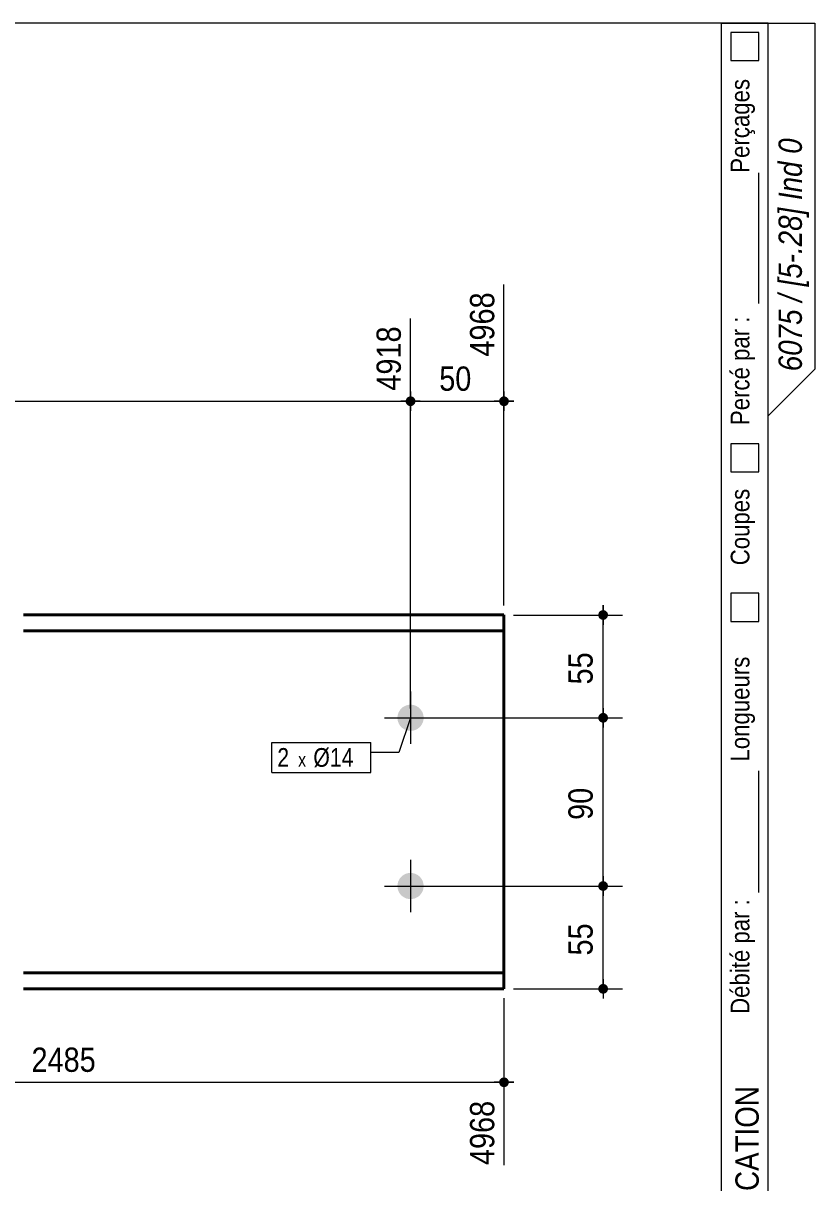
# Model space of a CAD drawing. Header units: millimetres. Extents: x 2 to 287, y 5 to 195.
# Drawn here: x 202.3 to 287, y 70.9 to 195 of the extents above; entities that cross this region are included whole.
import ezdxf

# ---------------------------------------------------------------- set-up
doc = ezdxf.new("R2010")
doc.units = ezdxf.units.MM
for name, color, linetype, lineweight in [('Autre type objet', 1, 'Continuous', 0), ('Boulon', 7, 'Continuous', 0), ('Cotation', 7, 'Continuous', 0), ('Désignation boulon', 3, 'Continuous', 0), ('Feuille dessin', 5, 'Continuous', 0), ('Piece', 2, 'Continuous', 0)]:
    doc.layers.add(name, color=color, linetype=linetype, lineweight=lineweight)
doc.styles.add('ARIAL', font='ARIAL.TTF')
doc.styles.add('ARIAL_ITALIC', font='ARIALI.TTF')
doc.styles.add('COMIC_SANS_MS', font='COMIC.TTF')

# ---------------------------------------------------------------- blocks, each defined once
blk = doc.blocks.new('*A2')
at = {"layer": 'Boulon'}
for points in [[(242.34, 120.72), (242.34, 120.75), (242.34, 120.79), (242.35, 120.82), (242.35, 120.86), (242.35, 120.89), (242.36, 120.92), (242.37, 120.96), (242.37, 120.99), (242.38, 121.02), (242.39, 121.06), (242.4, 121.09), (242.41, 121.12), (242.42, 121.16), (242.43, 121.19), (242.45, 121.22), (242.46, 121.25), (242.47, 121.28), (242.49, 121.31), (242.5, 121.34), (242.52, 121.37), (242.54, 121.4), (242.56, 121.43), (242.57, 121.46), (242.59, 121.49), (242.61, 121.52), (242.63, 121.55), (242.66, 121.57), (242.68, 121.6), (242.7, 121.62), (242.72, 121.65), (242.75, 121.67), (242.77, 121.7), (242.8, 121.72), (242.82, 121.74), (242.85, 121.77), (242.88, 121.79), (242.9, 121.81), (242.93, 121.83), (242.96, 121.85), (242.99, 121.87), (243.02, 121.88), (243.05, 121.9), (243.08, 121.92), (243.11, 121.93), (243.14, 121.95), (243.17, 121.96), (243.2, 121.98), (243.23, 121.99), (243.27, 122), (243.3, 122.01), (243.33, 122.02), (243.37, 122.03), (243.4, 122.04), (243.43, 122.05), (243.47, 122.06), (243.5, 122.06), (243.53, 122.07), (243.57, 122.07), (243.6, 122.08), (243.64, 122.08), (243.67, 122.08), (243.7, 122.08), (243.74, 122.08), (243.77, 122.08), (243.81, 122.08), (243.84, 122.08), (243.88, 122.08), (243.91, 122.07), (243.94, 122.07), (243.98, 122.06), (244.01, 122.06), (244.05, 122.05), (244.08, 122.04), (244.11, 122.03), (244.14, 122.02), (244.18, 122.01), (244.21, 122), (244.24, 121.99), (244.27, 121.98), (244.31, 121.96), (244.34, 121.95), (244.37, 121.93), (244.4, 121.92), (244.43, 121.9), (244.46, 121.88), (244.49, 121.87), (244.52, 121.85), (244.54, 121.83), (244.57, 121.81), (244.6, 121.79), (244.63, 121.77), (244.65, 121.74), (244.68, 121.72), (244.7, 121.7), (244.73, 121.67), (244.75, 121.65), (244.78, 121.62), (244.8, 121.6), (244.82, 121.57), (244.84, 121.55), (244.86, 121.52), (244.88, 121.49), (244.9, 121.46), (244.92, 121.43), (244.94, 121.4), (244.96, 121.37), (244.97, 121.34), (244.99, 121.31), (245, 121.28), (245.02, 121.25), (245.03, 121.22), (245.04, 121.19), (245.06, 121.16), (245.07, 121.12), (245.08, 121.09), (245.09, 121.06), (245.1, 121.02), (245.1, 120.99), (245.11, 120.96), (245.12, 120.92), (245.12, 120.89), (245.13, 120.86), (245.13, 120.82), (245.13, 120.79), (245.14, 120.75), (245.14, 120.72), (245.14, 120.68), (245.14, 120.65), (245.14, 120.62), (245.13, 120.58), (245.13, 120.55), (245.13, 120.51), (245.12, 120.48), (245.12, 120.44), (245.11, 120.41), (245.1, 120.38), (245.1, 120.34), (245.09, 120.31), (245.08, 120.28), (245.07, 120.24), (245.06, 120.21), (245.04, 120.18), (245.03, 120.15), (245.02, 120.12), (245, 120.09), (244.99, 120.05), (244.97, 120.02), (244.96, 119.99), (244.94, 119.96), (244.92, 119.93), (244.9, 119.91), (244.88, 119.88), (244.86, 119.85), (244.84, 119.82), (244.82, 119.8), (244.8, 119.77), (244.78, 119.74), (244.75, 119.72), (244.73, 119.69), (244.7, 119.67), (244.68, 119.65), (244.65, 119.62), (244.63, 119.6), (244.6, 119.58), (244.57, 119.56), (244.54, 119.54), (244.52, 119.52), (244.49, 119.5), (244.46, 119.48), (244.43, 119.47), (244.4, 119.45), (244.37, 119.43), (244.34, 119.42), (244.31, 119.4), (244.27, 119.39), (244.24, 119.38), (244.21, 119.37), (244.18, 119.35), (244.14, 119.34), (244.11, 119.33), (244.08, 119.33), (244.05, 119.32), (244.01, 119.31), (243.98, 119.3), (243.94, 119.3), (243.91, 119.29), (243.88, 119.29), (243.84, 119.29), (243.81, 119.29), (243.77, 119.28), (243.74, 119.28), (243.7, 119.28), (243.67, 119.29), (243.64, 119.29), (243.6, 119.29), (243.57, 119.29), (243.53, 119.3), (243.5, 119.3), (243.47, 119.31), (243.43, 119.32), (243.4, 119.33), (243.37, 119.33), (243.33, 119.34), (243.3, 119.35), (243.27, 119.37), (243.23, 119.38), (243.2, 119.39), (243.17, 119.4), (243.14, 119.42), (243.11, 119.43), (243.08, 119.45), (243.05, 119.47), (243.02, 119.48), (242.99, 119.5), (242.96, 119.52), (242.93, 119.54), (242.9, 119.56), (242.88, 119.58), (242.85, 119.6), (242.82, 119.62), (242.8, 119.65), (242.77, 119.67), (242.75, 119.69), (242.72, 119.72), (242.7, 119.74), (242.68, 119.77), (242.66, 119.8), (242.63, 119.82), (242.61, 119.85), (242.59, 119.88), (242.57, 119.91), (242.56, 119.93), (242.54, 119.96), (242.52, 119.99), (242.5, 120.02), (242.49, 120.05), (242.47, 120.09), (242.46, 120.12), (242.45, 120.15), (242.43, 120.18), (242.42, 120.21), (242.41, 120.24), (242.4, 120.28), (242.39, 120.31), (242.38, 120.34), (242.37, 120.38), (242.37, 120.41), (242.36, 120.44), (242.35, 120.48), (242.35, 120.51), (242.35, 120.55), (242.34, 120.58), (242.34, 120.62), (242.34, 120.65), (242.34, 120.68)], [(242.34, 102.72), (242.34, 102.75), (242.34, 102.79), (242.35, 102.82), (242.35, 102.86), (242.35, 102.89), (242.36, 102.92), (242.37, 102.96), (242.37, 102.99), (242.38, 103.02), (242.39, 103.06), (242.4, 103.09), (242.41, 103.12), (242.42, 103.16), (242.43, 103.19), (242.45, 103.22), (242.46, 103.25), (242.47, 103.28), (242.49, 103.31), (242.5, 103.34), (242.52, 103.37), (242.54, 103.4), (242.56, 103.43), (242.57, 103.46), (242.59, 103.49), (242.61, 103.52), (242.63, 103.55), (242.66, 103.57), (242.68, 103.6), (242.7, 103.62), (242.72, 103.65), (242.75, 103.67), (242.77, 103.7), (242.8, 103.72), (242.82, 103.74), (242.85, 103.77), (242.88, 103.79), (242.9, 103.81), (242.93, 103.83), (242.96, 103.85), (242.99, 103.87), (243.02, 103.88), (243.05, 103.9), (243.08, 103.92), (243.11, 103.93), (243.14, 103.95), (243.17, 103.96), (243.2, 103.98), (243.23, 103.99), (243.27, 104), (243.3, 104.01), (243.33, 104.02), (243.37, 104.03), (243.4, 104.04), (243.43, 104.05), (243.47, 104.06), (243.5, 104.06), (243.53, 104.07), (243.57, 104.07), (243.6, 104.08), (243.64, 104.08), (243.67, 104.08), (243.7, 104.08), (243.74, 104.08), (243.77, 104.08), (243.81, 104.08), (243.84, 104.08), (243.88, 104.08), (243.91, 104.07), (243.94, 104.07), (243.98, 104.06), (244.01, 104.06), (244.05, 104.05), (244.08, 104.04), (244.11, 104.03), (244.14, 104.02), (244.18, 104.01), (244.21, 104), (244.24, 103.99), (244.27, 103.98), (244.31, 103.96), (244.34, 103.95), (244.37, 103.93), (244.4, 103.92), (244.43, 103.9), (244.46, 103.88), (244.49, 103.87), (244.52, 103.85), (244.54, 103.83), (244.57, 103.81), (244.6, 103.79), (244.63, 103.77), (244.65, 103.74), (244.68, 103.72), (244.7, 103.7), (244.73, 103.67), (244.75, 103.65), (244.78, 103.62), (244.8, 103.6), (244.82, 103.57), (244.84, 103.55), (244.86, 103.52), (244.88, 103.49), (244.9, 103.46), (244.92, 103.43), (244.94, 103.4), (244.96, 103.37), (244.97, 103.34), (244.99, 103.31), (245, 103.28), (245.02, 103.25), (245.03, 103.22), (245.04, 103.19), (245.06, 103.16), (245.07, 103.12), (245.08, 103.09), (245.09, 103.06), (245.1, 103.02), (245.1, 102.99), (245.11, 102.96), (245.12, 102.92), (245.12, 102.89), (245.13, 102.86), (245.13, 102.82), (245.13, 102.79), (245.14, 102.75), (245.14, 102.72), (245.14, 102.68), (245.14, 102.65), (245.14, 102.62), (245.13, 102.58), (245.13, 102.55), (245.13, 102.51), (245.12, 102.48), (245.12, 102.44), (245.11, 102.41), (245.1, 102.38), (245.1, 102.34), (245.09, 102.31), (245.08, 102.28), (245.07, 102.24), (245.06, 102.21), (245.04, 102.18), (245.03, 102.15), (245.02, 102.12), (245, 102.09), (244.99, 102.05), (244.97, 102.02), (244.96, 101.99), (244.94, 101.96), (244.92, 101.93), (244.9, 101.91), (244.88, 101.88), (244.86, 101.85), (244.84, 101.82), (244.82, 101.8), (244.8, 101.77), (244.78, 101.74), (244.75, 101.72), (244.73, 101.69), (244.7, 101.67), (244.68, 101.65), (244.65, 101.62), (244.63, 101.6), (244.6, 101.58), (244.57, 101.56), (244.54, 101.54), (244.52, 101.52), (244.49, 101.5), (244.46, 101.48), (244.43, 101.47), (244.4, 101.45), (244.37, 101.43), (244.34, 101.42), (244.31, 101.4), (244.27, 101.39), (244.24, 101.38), (244.21, 101.37), (244.18, 101.35), (244.14, 101.34), (244.11, 101.33), (244.08, 101.33), (244.05, 101.32), (244.01, 101.31), (243.98, 101.3), (243.94, 101.3), (243.91, 101.29), (243.88, 101.29), (243.84, 101.29), (243.81, 101.29), (243.77, 101.28), (243.74, 101.28), (243.7, 101.28), (243.67, 101.29), (243.64, 101.29), (243.6, 101.29), (243.57, 101.29), (243.53, 101.3), (243.5, 101.3), (243.47, 101.31), (243.43, 101.32), (243.4, 101.33), (243.37, 101.33), (243.33, 101.34), (243.3, 101.35), (243.27, 101.37), (243.23, 101.38), (243.2, 101.39), (243.17, 101.4), (243.14, 101.42), (243.11, 101.43), (243.08, 101.45), (243.05, 101.47), (243.02, 101.48), (242.99, 101.5), (242.96, 101.52), (242.93, 101.54), (242.9, 101.56), (242.88, 101.58), (242.85, 101.6), (242.82, 101.62), (242.8, 101.65), (242.77, 101.67), (242.75, 101.69), (242.72, 101.72), (242.7, 101.74), (242.68, 101.77), (242.66, 101.8), (242.63, 101.82), (242.61, 101.85), (242.59, 101.88), (242.57, 101.91), (242.56, 101.93), (242.54, 101.96), (242.52, 101.99), (242.5, 102.02), (242.49, 102.05), (242.47, 102.09), (242.46, 102.12), (242.45, 102.15), (242.43, 102.18), (242.42, 102.21), (242.41, 102.24), (242.4, 102.28), (242.39, 102.31), (242.38, 102.34), (242.37, 102.38), (242.37, 102.41), (242.36, 102.44), (242.35, 102.48), (242.35, 102.51), (242.35, 102.55), (242.34, 102.58), (242.34, 102.62), (242.34, 102.65), (242.34, 102.68)]]:
    blk.add_hatch(color=256, dxfattribs=at).paths.add_polyline_path(points, flags=17)
at = {"layer": 'Boulon', "linetype": 'Continuous', "lineweight": 0}
for p, q in [((243.74, 123.48), (243.74, 117.88)), ((240.94, 120.68), (246.54, 120.68)), ((243.74, 105.48), (243.74, 99.88)), ((240.94, 102.68), (246.54, 102.68))]:
    blk.add_line(p, q, dxfattribs=at)
blk = doc.blocks.new('*A4')
at = {"layer": 'Piece', "color": 2, "linetype": 'Continuous', "lineweight": 40}
for p, q in [((253.738261, 131.682681), (202.33851, 131.682681)), ((253.738261, 129.982681), (253.738261, 131.682681)), ((253.738261, 129.982681), (202.33851, 129.982681)), ((253.738261, 129.982681), (253.738261, 91.682681)), ((253.738261, 93.382681), (202.33851, 93.382681)), ((253.738261, 91.682681), (202.33851, 91.682681))]:
    blk.add_line(p, q, dxfattribs=at)
blk = doc.blocks.new('*A5')
at = {"layer": 'Feuille dessin', "linetype": 'Continuous', "lineweight": 0}
for p, q in [((282, 195), (5, 195)), ((282, 5), (282, 195))]:
    blk.add_line(p, q, dxfattribs=at)
blk = doc.blocks.new('*A6')
at = {"layer": 'Autre type objet', "linetype": 'Continuous', "lineweight": 0}
for p, q in [((277, 42), (277, 195)), ((277, 195), (287, 195)), ((282, 42), (282, 195)), ((287, 195), (287, 158)), ((278, 194), (278, 191)), ((281, 194), (278, 194)), ((281, 191), (281, 194)), ((278, 191), (281, 191)), ((281, 165), (281, 179)), ((287, 158), (282, 153)), ((278, 150), (278, 147)), ((281, 150), (278, 150)), ((281, 147), (281, 150)), ((278, 147), (281, 147)), ((278, 134), (278, 131)), ((281, 134), (278, 134)), ((281, 131), (281, 134)), ((278, 131), (281, 131)), ((281, 102), (281, 115))]:
    blk.add_line(p, q, dxfattribs=at)
at = {"layer": 'Autre type objet', "width": 0.85}
for s, height, style, p in [('Perçages', 2, 'ARIAL', (280, 179)), ('6075 / [5-.28] Ind 0', 2.5, 'ARIAL_ITALIC', (285.619109, 157.760245)), ('Percé par :', 2, 'ARIAL', (280, 152)), ('Coupes', 2, 'ARIAL', (280, 137)), ('Longueurs', 2, 'ARIAL', (280, 116)), ('Débité par :', 2, 'ARIAL', (280, 89)), ('CONTROLE FABRICATION', 2.5, 'ARIAL', (281, 44))]:
    blk.add_text(s, height=height, rotation=90, dxfattribs=dict(at, style=style)).set_placement(p)
blk = doc.blocks.new('*A11')
at = {"layer": 'Cotation'}
blk.add_hatch(color=256, dxfattribs=at).paths.add_polyline_path([(243.71, 154.03), (243.69, 154.03), (243.66, 154.04), (243.64, 154.04), (243.61, 154.05), (243.59, 154.05), (243.56, 154.06), (243.54, 154.07), (243.52, 154.08), (243.49, 154.09), (243.47, 154.11), (243.45, 154.12), (243.43, 154.13), (243.41, 154.15), (243.39, 154.17), (243.37, 154.18), (243.35, 154.2), (243.34, 154.22), (243.32, 154.24), (243.31, 154.26), (243.29, 154.28), (243.28, 154.31), (243.27, 154.33), (243.26, 154.35), (243.25, 154.38), (243.24, 154.4), (243.23, 154.42), (243.23, 154.45), (243.22, 154.47), (243.22, 154.5), (243.22, 154.53), (243.22, 154.55), (243.22, 154.58), (243.22, 154.6), (243.22, 154.63), (243.23, 154.65), (243.23, 154.68), (243.24, 154.7), (243.25, 154.73), (243.26, 154.75), (243.27, 154.77), (243.28, 154.8), (243.29, 154.82), (243.31, 154.84), (243.32, 154.86), (243.34, 154.88), (243.35, 154.9), (243.37, 154.92), (243.39, 154.94), (243.41, 154.95), (243.43, 154.97), (243.45, 154.98), (243.47, 155), (243.49, 155.01), (243.52, 155.02), (243.54, 155.03), (243.56, 155.04), (243.59, 155.05), (243.61, 155.06), (243.64, 155.06), (243.66, 155.07), (243.69, 155.07), (243.71, 155.07), (243.74, 155.07), (243.76, 155.07), (243.79, 155.07), (243.81, 155.07), (243.84, 155.06), (243.86, 155.06), (243.89, 155.05), (243.91, 155.04), (243.94, 155.03), (243.96, 155.02), (243.98, 155.01), (244.01, 155), (244.03, 154.98), (244.05, 154.97), (244.07, 154.95), (244.09, 154.94), (244.11, 154.92), (244.12, 154.9), (244.14, 154.88), (244.16, 154.86), (244.17, 154.84), (244.18, 154.82), (244.2, 154.8), (244.21, 154.77), (244.22, 154.75), (244.23, 154.73), (244.24, 154.7), (244.24, 154.68), (244.25, 154.65), (244.25, 154.63), (244.26, 154.6), (244.26, 154.58), (244.26, 154.55), (244.26, 154.53), (244.26, 154.5), (244.25, 154.47), (244.25, 154.45), (244.24, 154.42), (244.24, 154.4), (244.23, 154.38), (244.22, 154.35), (244.21, 154.33), (244.2, 154.31), (244.18, 154.28), (244.17, 154.26), (244.16, 154.24), (244.14, 154.22), (244.12, 154.2), (244.11, 154.18), (244.09, 154.17), (244.07, 154.15), (244.05, 154.13), (244.03, 154.12), (244.01, 154.11), (243.98, 154.09), (243.96, 154.08), (243.94, 154.07), (243.91, 154.06), (243.89, 154.05), (243.86, 154.05), (243.84, 154.04), (243.81, 154.04), (243.79, 154.03), (243.76, 154.03), (243.74, 154.03)], flags=17)
at = {"layer": 'Cotation', "linetype": 'Continuous', "lineweight": 0}
for p, q in [((243.74, 121.68), (243.74, 163.4)), ((243.74, 155.59), (243.74, 153.51)), ((38.35, 154.55), (243.74, 154.55)), ((244.78, 154.55), (242.7, 154.55)), ((243.74, 154.55), (244.78, 154.55))]:
    blk.add_line(p, q, dxfattribs=at)
at = {"layer": 'Cotation'}
blk.add_point((243.74, 154.55), dxfattribs=at)
at = {"layer": 'Cotation', "style": 'ARIAL', "width": 0.85}
blk.add_text('4918', height=2.6, rotation=90.0002, dxfattribs=at).set_placement((242.7, 155.69))
blk = doc.blocks.new('*A12')
at = {"layer": 'Cotation'}
for points in [[(243.71, 154.03), (243.69, 154.03), (243.66, 154.04), (243.64, 154.04), (243.61, 154.05), (243.59, 154.05), (243.56, 154.06), (243.54, 154.07), (243.52, 154.08), (243.49, 154.09), (243.47, 154.11), (243.45, 154.12), (243.43, 154.13), (243.41, 154.15), (243.39, 154.17), (243.37, 154.18), (243.35, 154.2), (243.34, 154.22), (243.32, 154.24), (243.31, 154.26), (243.29, 154.28), (243.28, 154.31), (243.27, 154.33), (243.26, 154.35), (243.25, 154.38), (243.24, 154.4), (243.23, 154.42), (243.23, 154.45), (243.22, 154.47), (243.22, 154.5), (243.22, 154.53), (243.22, 154.55), (243.22, 154.58), (243.22, 154.6), (243.22, 154.63), (243.23, 154.65), (243.23, 154.68), (243.24, 154.7), (243.25, 154.73), (243.26, 154.75), (243.27, 154.77), (243.28, 154.8), (243.29, 154.82), (243.31, 154.84), (243.32, 154.86), (243.34, 154.88), (243.35, 154.9), (243.37, 154.92), (243.39, 154.94), (243.41, 154.95), (243.43, 154.97), (243.45, 154.98), (243.47, 155), (243.49, 155.01), (243.52, 155.02), (243.54, 155.03), (243.56, 155.04), (243.59, 155.05), (243.61, 155.06), (243.64, 155.06), (243.66, 155.07), (243.69, 155.07), (243.71, 155.07), (243.74, 155.07), (243.76, 155.07), (243.79, 155.07), (243.81, 155.07), (243.84, 155.06), (243.86, 155.06), (243.89, 155.05), (243.91, 155.04), (243.94, 155.03), (243.96, 155.02), (243.98, 155.01), (244.01, 155), (244.03, 154.98), (244.05, 154.97), (244.07, 154.95), (244.09, 154.94), (244.11, 154.92), (244.12, 154.9), (244.14, 154.88), (244.16, 154.86), (244.17, 154.84), (244.18, 154.82), (244.2, 154.8), (244.21, 154.77), (244.22, 154.75), (244.23, 154.73), (244.24, 154.7), (244.24, 154.68), (244.25, 154.65), (244.25, 154.63), (244.26, 154.6), (244.26, 154.58), (244.26, 154.55), (244.26, 154.53), (244.26, 154.5), (244.25, 154.47), (244.25, 154.45), (244.24, 154.42), (244.24, 154.4), (244.23, 154.38), (244.22, 154.35), (244.21, 154.33), (244.2, 154.31), (244.18, 154.28), (244.17, 154.26), (244.16, 154.24), (244.14, 154.22), (244.12, 154.2), (244.11, 154.18), (244.09, 154.17), (244.07, 154.15), (244.05, 154.13), (244.03, 154.12), (244.01, 154.11), (243.98, 154.09), (243.96, 154.08), (243.94, 154.07), (243.91, 154.06), (243.89, 154.05), (243.86, 154.05), (243.84, 154.04), (243.81, 154.04), (243.79, 154.03), (243.76, 154.03), (243.74, 154.03)], [(253.71, 154.03), (253.69, 154.03), (253.66, 154.04), (253.64, 154.04), (253.61, 154.05), (253.59, 154.05), (253.56, 154.06), (253.54, 154.07), (253.52, 154.08), (253.49, 154.09), (253.47, 154.11), (253.45, 154.12), (253.43, 154.13), (253.41, 154.15), (253.39, 154.17), (253.37, 154.18), (253.35, 154.2), (253.34, 154.22), (253.32, 154.24), (253.31, 154.26), (253.29, 154.28), (253.28, 154.31), (253.27, 154.33), (253.26, 154.35), (253.25, 154.38), (253.24, 154.4), (253.23, 154.42), (253.23, 154.45), (253.22, 154.47), (253.22, 154.5), (253.22, 154.53), (253.22, 154.55), (253.22, 154.58), (253.22, 154.6), (253.22, 154.63), (253.23, 154.65), (253.23, 154.68), (253.24, 154.7), (253.25, 154.73), (253.26, 154.75), (253.27, 154.77), (253.28, 154.8), (253.29, 154.82), (253.31, 154.84), (253.32, 154.86), (253.34, 154.88), (253.35, 154.9), (253.37, 154.92), (253.39, 154.94), (253.41, 154.95), (253.43, 154.97), (253.45, 154.98), (253.47, 155), (253.49, 155.01), (253.52, 155.02), (253.54, 155.03), (253.56, 155.04), (253.59, 155.05), (253.61, 155.06), (253.64, 155.06), (253.66, 155.07), (253.69, 155.07), (253.71, 155.07), (253.74, 155.07), (253.76, 155.07), (253.79, 155.07), (253.81, 155.07), (253.84, 155.06), (253.86, 155.06), (253.89, 155.05), (253.91, 155.04), (253.94, 155.03), (253.96, 155.02), (253.98, 155.01), (254.01, 155), (254.03, 154.98), (254.05, 154.97), (254.07, 154.95), (254.09, 154.94), (254.11, 154.92), (254.12, 154.9), (254.14, 154.88), (254.16, 154.86), (254.17, 154.84), (254.18, 154.82), (254.2, 154.8), (254.21, 154.77), (254.22, 154.75), (254.23, 154.73), (254.24, 154.7), (254.24, 154.68), (254.25, 154.65), (254.25, 154.63), (254.26, 154.6), (254.26, 154.58), (254.26, 154.55), (254.26, 154.53), (254.26, 154.5), (254.25, 154.47), (254.25, 154.45), (254.24, 154.42), (254.24, 154.4), (254.23, 154.38), (254.22, 154.35), (254.21, 154.33), (254.2, 154.31), (254.18, 154.28), (254.17, 154.26), (254.16, 154.24), (254.14, 154.22), (254.12, 154.2), (254.11, 154.18), (254.09, 154.17), (254.07, 154.15), (254.05, 154.13), (254.03, 154.12), (254.01, 154.11), (253.98, 154.09), (253.96, 154.08), (253.94, 154.07), (253.91, 154.06), (253.89, 154.05), (253.86, 154.05), (253.84, 154.04), (253.81, 154.04), (253.79, 154.03), (253.76, 154.03), (253.74, 154.03)]]:
    blk.add_hatch(color=256, dxfattribs=at).paths.add_polyline_path(points, flags=17)
at = {"layer": 'Cotation', "linetype": 'Continuous', "lineweight": 0}
for p, q in [((253.74, 132.68), (253.74, 167.04)), ((243.74, 121.68), (243.74, 163.4)), ((243.74, 155.59), (243.74, 153.51)), ((253.74, 155.59), (253.74, 153.51)), ((244.78, 154.55), (242.7, 154.55)), ((243.74, 154.55), (242.7, 154.55)), ((243.74, 154.55), (253.74, 154.55)), ((254.78, 154.55), (252.7, 154.55)), ((253.74, 154.55), (254.78, 154.55))]:
    blk.add_line(p, q, dxfattribs=at)
at = {"layer": 'Cotation'}
for p in [(243.74, 154.55), (253.74, 154.55)]:
    blk.add_point(p, dxfattribs=at)
at = {"layer": 'Cotation', "style": 'ARIAL', "width": 0.85}
blk.add_text('4968', height=2.6, rotation=90.0002, dxfattribs=at).set_placement((252.7, 159.33))
blk.add_text('50', height=2.6, dxfattribs=at).set_placement((246.81, 155.67))
blk = doc.blocks.new('*A16')
at = {"layer": 'Cotation'}
for points in [[(160.31, 81.16), (160.29, 81.17), (160.26, 81.17), (160.24, 81.17), (160.21, 81.18), (160.19, 81.19), (160.16, 81.19), (160.14, 81.2), (160.12, 81.21), (160.09, 81.22), (160.07, 81.24), (160.05, 81.25), (160.03, 81.27), (160.01, 81.28), (159.99, 81.3), (159.97, 81.31), (159.95, 81.33), (159.94, 81.35), (159.92, 81.37), (159.91, 81.39), (159.89, 81.42), (159.88, 81.44), (159.87, 81.46), (159.86, 81.48), (159.85, 81.51), (159.84, 81.53), (159.83, 81.56), (159.83, 81.58), (159.82, 81.61), (159.82, 81.63), (159.82, 81.66), (159.82, 81.68), (159.82, 81.71), (159.82, 81.73), (159.82, 81.76), (159.83, 81.78), (159.83, 81.81), (159.84, 81.83), (159.85, 81.86), (159.86, 81.88), (159.87, 81.91), (159.88, 81.93), (159.89, 81.95), (159.91, 81.97), (159.92, 81.99), (159.94, 82.01), (159.95, 82.03), (159.97, 82.05), (159.99, 82.07), (160.01, 82.08), (160.03, 82.1), (160.05, 82.12), (160.07, 82.13), (160.09, 82.14), (160.12, 82.15), (160.14, 82.16), (160.16, 82.17), (160.19, 82.18), (160.21, 82.19), (160.24, 82.19), (160.26, 82.2), (160.29, 82.2), (160.31, 82.2), (160.34, 82.2), (160.36, 82.2), (160.39, 82.2), (160.41, 82.2), (160.44, 82.19), (160.46, 82.19), (160.49, 82.18), (160.51, 82.17), (160.54, 82.16), (160.56, 82.15), (160.58, 82.14), (160.61, 82.13), (160.63, 82.12), (160.65, 82.1), (160.67, 82.08), (160.69, 82.07), (160.71, 82.05), (160.72, 82.03), (160.74, 82.01), (160.76, 81.99), (160.77, 81.97), (160.78, 81.95), (160.8, 81.93), (160.81, 81.91), (160.82, 81.88), (160.83, 81.86), (160.84, 81.83), (160.84, 81.81), (160.85, 81.78), (160.85, 81.76), (160.86, 81.73), (160.86, 81.71), (160.86, 81.68), (160.86, 81.66), (160.86, 81.63), (160.85, 81.61), (160.85, 81.58), (160.84, 81.56), (160.84, 81.53), (160.83, 81.51), (160.82, 81.48), (160.81, 81.46), (160.8, 81.44), (160.78, 81.42), (160.77, 81.39), (160.76, 81.37), (160.74, 81.35), (160.72, 81.33), (160.71, 81.31), (160.69, 81.3), (160.67, 81.28), (160.65, 81.27), (160.63, 81.25), (160.61, 81.24), (160.58, 81.22), (160.56, 81.21), (160.54, 81.2), (160.51, 81.19), (160.49, 81.19), (160.46, 81.18), (160.44, 81.17), (160.41, 81.17), (160.39, 81.17), (160.36, 81.16), (160.34, 81.16)], [(253.71, 81.16), (253.69, 81.17), (253.66, 81.17), (253.64, 81.17), (253.61, 81.18), (253.59, 81.19), (253.56, 81.19), (253.54, 81.2), (253.52, 81.21), (253.49, 81.22), (253.47, 81.24), (253.45, 81.25), (253.43, 81.27), (253.41, 81.28), (253.39, 81.3), (253.37, 81.31), (253.35, 81.33), (253.34, 81.35), (253.32, 81.37), (253.31, 81.39), (253.29, 81.42), (253.28, 81.44), (253.27, 81.46), (253.26, 81.48), (253.25, 81.51), (253.24, 81.53), (253.23, 81.56), (253.23, 81.58), (253.22, 81.61), (253.22, 81.63), (253.22, 81.66), (253.22, 81.68), (253.22, 81.71), (253.22, 81.73), (253.22, 81.76), (253.23, 81.78), (253.23, 81.81), (253.24, 81.83), (253.25, 81.86), (253.26, 81.88), (253.27, 81.91), (253.28, 81.93), (253.29, 81.95), (253.31, 81.97), (253.32, 81.99), (253.34, 82.01), (253.35, 82.03), (253.37, 82.05), (253.39, 82.07), (253.41, 82.08), (253.43, 82.1), (253.45, 82.12), (253.47, 82.13), (253.49, 82.14), (253.52, 82.15), (253.54, 82.16), (253.56, 82.17), (253.59, 82.18), (253.61, 82.19), (253.64, 82.19), (253.66, 82.2), (253.69, 82.2), (253.71, 82.2), (253.74, 82.2), (253.76, 82.2), (253.79, 82.2), (253.81, 82.2), (253.84, 82.19), (253.86, 82.19), (253.89, 82.18), (253.91, 82.17), (253.94, 82.16), (253.96, 82.15), (253.98, 82.14), (254.01, 82.13), (254.03, 82.12), (254.05, 82.1), (254.07, 82.08), (254.09, 82.07), (254.11, 82.05), (254.12, 82.03), (254.14, 82.01), (254.16, 81.99), (254.17, 81.97), (254.18, 81.95), (254.2, 81.93), (254.21, 81.91), (254.22, 81.88), (254.23, 81.86), (254.24, 81.83), (254.24, 81.81), (254.25, 81.78), (254.25, 81.76), (254.26, 81.73), (254.26, 81.71), (254.26, 81.68), (254.26, 81.66), (254.26, 81.63), (254.25, 81.61), (254.25, 81.58), (254.24, 81.56), (254.24, 81.53), (254.23, 81.51), (254.22, 81.48), (254.21, 81.46), (254.2, 81.44), (254.18, 81.42), (254.17, 81.39), (254.16, 81.37), (254.14, 81.35), (254.12, 81.33), (254.11, 81.31), (254.09, 81.3), (254.07, 81.28), (254.05, 81.27), (254.03, 81.25), (254.01, 81.24), (253.98, 81.22), (253.96, 81.21), (253.94, 81.2), (253.91, 81.19), (253.89, 81.19), (253.86, 81.18), (253.84, 81.17), (253.81, 81.17), (253.79, 81.17), (253.76, 81.16), (253.74, 81.16)]]:
    blk.add_hatch(color=256, dxfattribs=at).paths.add_polyline_path(points, flags=17)
at = {"layer": 'Cotation', "linetype": 'Continuous', "lineweight": 0}
for p, q in [((160.34, 110.68), (160.34, 72.83)), ((253.74, 90.68), (253.74, 72.83)), ((160.34, 82.72), (160.34, 80.64)), ((253.74, 82.72), (253.74, 80.64)), ((161.38, 81.68), (159.3, 81.68)), ((160.34, 81.68), (159.3, 81.68)), ((160.34, 81.68), (253.74, 81.68)), ((254.78, 81.68), (252.7, 81.68)), ((253.74, 81.68), (254.78, 81.68))]:
    blk.add_line(p, q, dxfattribs=at)
at = {"layer": 'Cotation'}
for p in [(160.34, 81.68), (253.74, 81.68)]:
    blk.add_point(p, dxfattribs=at)
at = {"layer": 'Cotation', "style": 'ARIAL', "width": 0.85}
blk.add_text('2485', height=2.6, dxfattribs=at).set_placement((203.18, 82.8))
blk.add_text('4968', height=2.6, rotation=90.0002, dxfattribs=at).set_placement((252.7, 72.83))
blk = doc.blocks.new('*A23')
at = {"layer": 'Cotation'}
for points in [[(264.32, 102.16), (264.3, 102.17), (264.27, 102.17), (264.25, 102.17), (264.22, 102.18), (264.2, 102.19), (264.17, 102.19), (264.15, 102.2), (264.12, 102.21), (264.1, 102.23), (264.08, 102.24), (264.06, 102.25), (264.04, 102.27), (264.02, 102.28), (264, 102.3), (263.98, 102.32), (263.96, 102.33), (263.95, 102.35), (263.93, 102.37), (263.91, 102.4), (263.9, 102.42), (263.89, 102.44), (263.88, 102.46), (263.87, 102.48), (263.86, 102.51), (263.85, 102.53), (263.84, 102.56), (263.84, 102.58), (263.83, 102.61), (263.83, 102.63), (263.83, 102.66), (263.83, 102.68), (263.83, 102.71), (263.83, 102.73), (263.83, 102.76), (263.84, 102.79), (263.84, 102.81), (263.85, 102.83), (263.86, 102.86), (263.87, 102.88), (263.88, 102.91), (263.89, 102.93), (263.9, 102.95), (263.91, 102.97), (263.93, 102.99), (263.95, 103.01), (263.96, 103.03), (263.98, 103.05), (264, 103.07), (264.02, 103.09), (264.04, 103.1), (264.06, 103.12), (264.08, 103.13), (264.1, 103.14), (264.12, 103.15), (264.15, 103.16), (264.17, 103.17), (264.2, 103.18), (264.22, 103.19), (264.25, 103.19), (264.27, 103.2), (264.3, 103.2), (264.32, 103.2), (264.35, 103.2), (264.37, 103.2), (264.4, 103.2), (264.42, 103.2), (264.45, 103.19), (264.47, 103.19), (264.5, 103.18), (264.52, 103.17), (264.55, 103.16), (264.57, 103.15), (264.59, 103.14), (264.61, 103.13), (264.64, 103.12), (264.66, 103.1), (264.68, 103.09), (264.7, 103.07), (264.71, 103.05), (264.73, 103.03), (264.75, 103.01), (264.76, 102.99), (264.78, 102.97), (264.79, 102.95), (264.81, 102.93), (264.82, 102.91), (264.83, 102.88), (264.84, 102.86), (264.84, 102.83), (264.85, 102.81), (264.86, 102.79), (264.86, 102.76), (264.86, 102.73), (264.87, 102.71), (264.87, 102.68), (264.87, 102.66), (264.86, 102.63), (264.86, 102.61), (264.86, 102.58), (264.85, 102.56), (264.84, 102.53), (264.84, 102.51), (264.83, 102.48), (264.82, 102.46), (264.81, 102.44), (264.79, 102.42), (264.78, 102.4), (264.76, 102.37), (264.75, 102.35), (264.73, 102.33), (264.71, 102.32), (264.7, 102.3), (264.68, 102.28), (264.66, 102.27), (264.64, 102.25), (264.61, 102.24), (264.59, 102.23), (264.57, 102.21), (264.55, 102.2), (264.52, 102.19), (264.5, 102.19), (264.47, 102.18), (264.45, 102.17), (264.42, 102.17), (264.4, 102.17), (264.37, 102.16), (264.35, 102.16)], [(264.32, 91.16), (264.3, 91.17), (264.27, 91.17), (264.25, 91.17), (264.22, 91.18), (264.2, 91.19), (264.17, 91.19), (264.15, 91.2), (264.12, 91.21), (264.1, 91.22), (264.08, 91.24), (264.06, 91.25), (264.04, 91.27), (264.02, 91.28), (264, 91.3), (263.98, 91.31), (263.96, 91.33), (263.95, 91.35), (263.93, 91.37), (263.91, 91.39), (263.9, 91.42), (263.89, 91.44), (263.88, 91.46), (263.87, 91.48), (263.86, 91.51), (263.85, 91.53), (263.84, 91.56), (263.84, 91.58), (263.83, 91.61), (263.83, 91.63), (263.83, 91.66), (263.83, 91.68), (263.83, 91.71), (263.83, 91.73), (263.83, 91.76), (263.84, 91.78), (263.84, 91.81), (263.85, 91.83), (263.86, 91.86), (263.87, 91.88), (263.88, 91.91), (263.89, 91.93), (263.9, 91.95), (263.91, 91.97), (263.93, 91.99), (263.95, 92.01), (263.96, 92.03), (263.98, 92.05), (264, 92.07), (264.02, 92.08), (264.04, 92.1), (264.06, 92.12), (264.08, 92.13), (264.1, 92.14), (264.12, 92.15), (264.15, 92.16), (264.17, 92.17), (264.2, 92.18), (264.22, 92.19), (264.25, 92.19), (264.27, 92.2), (264.3, 92.2), (264.32, 92.2), (264.35, 92.2), (264.37, 92.2), (264.4, 92.2), (264.42, 92.2), (264.45, 92.19), (264.47, 92.19), (264.5, 92.18), (264.52, 92.17), (264.55, 92.16), (264.57, 92.15), (264.59, 92.14), (264.61, 92.13), (264.64, 92.12), (264.66, 92.1), (264.68, 92.08), (264.7, 92.07), (264.71, 92.05), (264.73, 92.03), (264.75, 92.01), (264.76, 91.99), (264.78, 91.97), (264.79, 91.95), (264.81, 91.93), (264.82, 91.91), (264.83, 91.88), (264.84, 91.86), (264.84, 91.83), (264.85, 91.81), (264.86, 91.78), (264.86, 91.76), (264.86, 91.73), (264.87, 91.71), (264.87, 91.68), (264.87, 91.66), (264.86, 91.63), (264.86, 91.61), (264.86, 91.58), (264.85, 91.56), (264.84, 91.53), (264.84, 91.51), (264.83, 91.48), (264.82, 91.46), (264.81, 91.44), (264.79, 91.42), (264.78, 91.39), (264.76, 91.37), (264.75, 91.35), (264.73, 91.33), (264.71, 91.31), (264.7, 91.3), (264.68, 91.28), (264.66, 91.27), (264.64, 91.25), (264.61, 91.24), (264.59, 91.22), (264.57, 91.21), (264.55, 91.2), (264.52, 91.19), (264.5, 91.19), (264.47, 91.18), (264.45, 91.17), (264.42, 91.17), (264.4, 91.17), (264.37, 91.16), (264.35, 91.16)]]:
    blk.add_hatch(color=256, dxfattribs=at).paths.add_polyline_path(points, flags=17)
at = {"layer": 'Cotation', "linetype": 'Continuous', "lineweight": 0}
for p, q in [((264.35, 103.72), (264.35, 101.64)), ((264.35, 102.68), (264.35, 103.72)), ((244.74, 102.68), (266.43, 102.68)), ((263.31, 102.68), (265.39, 102.68)), ((264.35, 91.68), (264.35, 102.68)), ((264.35, 92.72), (264.35, 90.64)), ((254.74, 91.68), (266.43, 91.68)), ((263.31, 91.68), (265.39, 91.68)), ((264.35, 91.68), (264.35, 90.64))]:
    blk.add_line(p, q, dxfattribs=at)
at = {"layer": 'Cotation'}
for p in [(264.35, 102.68), (264.35, 91.68)]:
    blk.add_point(p, dxfattribs=at)
at = {"layer": 'Cotation', "style": 'ARIAL', "width": 0.85}
blk.add_text('55', height=2.6, rotation=90.0002, dxfattribs=at).set_placement((263.23, 95.25))
blk = doc.blocks.new('*A24')
at = {"layer": 'Cotation'}
for points in [[(264.32, 120.16), (264.3, 120.17), (264.27, 120.17), (264.25, 120.17), (264.22, 120.18), (264.2, 120.19), (264.17, 120.19), (264.15, 120.2), (264.12, 120.21), (264.1, 120.23), (264.08, 120.24), (264.06, 120.25), (264.04, 120.27), (264.02, 120.28), (264, 120.3), (263.98, 120.32), (263.96, 120.33), (263.95, 120.35), (263.93, 120.37), (263.91, 120.4), (263.9, 120.42), (263.89, 120.44), (263.88, 120.46), (263.87, 120.48), (263.86, 120.51), (263.85, 120.53), (263.84, 120.56), (263.84, 120.58), (263.83, 120.61), (263.83, 120.63), (263.83, 120.66), (263.83, 120.68), (263.83, 120.71), (263.83, 120.73), (263.83, 120.76), (263.84, 120.79), (263.84, 120.81), (263.85, 120.83), (263.86, 120.86), (263.87, 120.88), (263.88, 120.91), (263.89, 120.93), (263.9, 120.95), (263.91, 120.97), (263.93, 120.99), (263.95, 121.01), (263.96, 121.03), (263.98, 121.05), (264, 121.07), (264.02, 121.09), (264.04, 121.1), (264.06, 121.12), (264.08, 121.13), (264.1, 121.14), (264.12, 121.15), (264.15, 121.16), (264.17, 121.17), (264.2, 121.18), (264.22, 121.19), (264.25, 121.19), (264.27, 121.2), (264.3, 121.2), (264.32, 121.2), (264.35, 121.2), (264.37, 121.2), (264.4, 121.2), (264.42, 121.2), (264.45, 121.19), (264.47, 121.19), (264.5, 121.18), (264.52, 121.17), (264.55, 121.16), (264.57, 121.15), (264.59, 121.14), (264.61, 121.13), (264.64, 121.12), (264.66, 121.1), (264.68, 121.09), (264.7, 121.07), (264.71, 121.05), (264.73, 121.03), (264.75, 121.01), (264.76, 120.99), (264.78, 120.97), (264.79, 120.95), (264.81, 120.93), (264.82, 120.91), (264.83, 120.88), (264.84, 120.86), (264.84, 120.83), (264.85, 120.81), (264.86, 120.79), (264.86, 120.76), (264.86, 120.73), (264.87, 120.71), (264.87, 120.68), (264.87, 120.66), (264.86, 120.63), (264.86, 120.61), (264.86, 120.58), (264.85, 120.56), (264.84, 120.53), (264.84, 120.51), (264.83, 120.48), (264.82, 120.46), (264.81, 120.44), (264.79, 120.42), (264.78, 120.4), (264.76, 120.37), (264.75, 120.35), (264.73, 120.33), (264.71, 120.32), (264.7, 120.3), (264.68, 120.28), (264.66, 120.27), (264.64, 120.25), (264.61, 120.24), (264.59, 120.23), (264.57, 120.21), (264.55, 120.2), (264.52, 120.19), (264.5, 120.19), (264.47, 120.18), (264.45, 120.17), (264.42, 120.17), (264.4, 120.17), (264.37, 120.16), (264.35, 120.16)], [(264.32, 102.16), (264.3, 102.17), (264.27, 102.17), (264.25, 102.17), (264.22, 102.18), (264.2, 102.19), (264.17, 102.19), (264.15, 102.2), (264.12, 102.21), (264.1, 102.23), (264.08, 102.24), (264.06, 102.25), (264.04, 102.27), (264.02, 102.28), (264, 102.3), (263.98, 102.32), (263.96, 102.33), (263.95, 102.35), (263.93, 102.37), (263.91, 102.4), (263.9, 102.42), (263.89, 102.44), (263.88, 102.46), (263.87, 102.48), (263.86, 102.51), (263.85, 102.53), (263.84, 102.56), (263.84, 102.58), (263.83, 102.61), (263.83, 102.63), (263.83, 102.66), (263.83, 102.68), (263.83, 102.71), (263.83, 102.73), (263.83, 102.76), (263.84, 102.79), (263.84, 102.81), (263.85, 102.83), (263.86, 102.86), (263.87, 102.88), (263.88, 102.91), (263.89, 102.93), (263.9, 102.95), (263.91, 102.97), (263.93, 102.99), (263.95, 103.01), (263.96, 103.03), (263.98, 103.05), (264, 103.07), (264.02, 103.09), (264.04, 103.1), (264.06, 103.12), (264.08, 103.13), (264.1, 103.14), (264.12, 103.15), (264.15, 103.16), (264.17, 103.17), (264.2, 103.18), (264.22, 103.19), (264.25, 103.19), (264.27, 103.2), (264.3, 103.2), (264.32, 103.2), (264.35, 103.2), (264.37, 103.2), (264.4, 103.2), (264.42, 103.2), (264.45, 103.19), (264.47, 103.19), (264.5, 103.18), (264.52, 103.17), (264.55, 103.16), (264.57, 103.15), (264.59, 103.14), (264.61, 103.13), (264.64, 103.12), (264.66, 103.1), (264.68, 103.09), (264.7, 103.07), (264.71, 103.05), (264.73, 103.03), (264.75, 103.01), (264.76, 102.99), (264.78, 102.97), (264.79, 102.95), (264.81, 102.93), (264.82, 102.91), (264.83, 102.88), (264.84, 102.86), (264.84, 102.83), (264.85, 102.81), (264.86, 102.79), (264.86, 102.76), (264.86, 102.73), (264.87, 102.71), (264.87, 102.68), (264.87, 102.66), (264.86, 102.63), (264.86, 102.61), (264.86, 102.58), (264.85, 102.56), (264.84, 102.53), (264.84, 102.51), (264.83, 102.48), (264.82, 102.46), (264.81, 102.44), (264.79, 102.42), (264.78, 102.4), (264.76, 102.37), (264.75, 102.35), (264.73, 102.33), (264.71, 102.32), (264.7, 102.3), (264.68, 102.28), (264.66, 102.27), (264.64, 102.25), (264.61, 102.24), (264.59, 102.23), (264.57, 102.21), (264.55, 102.2), (264.52, 102.19), (264.5, 102.19), (264.47, 102.18), (264.45, 102.17), (264.42, 102.17), (264.4, 102.17), (264.37, 102.16), (264.35, 102.16)]]:
    blk.add_hatch(color=256, dxfattribs=at).paths.add_polyline_path(points, flags=17)
at = {"layer": 'Cotation', "linetype": 'Continuous', "lineweight": 0}
for p, q in [((264.35, 121.72), (264.35, 119.64)), ((264.35, 120.68), (264.35, 121.72)), ((244.74, 120.68), (266.43, 120.68)), ((263.31, 120.68), (265.39, 120.68)), ((264.35, 102.68), (264.35, 120.68)), ((264.35, 103.72), (264.35, 101.64)), ((244.74, 102.68), (266.43, 102.68)), ((263.31, 102.68), (265.39, 102.68)), ((264.35, 102.68), (264.35, 101.64))]:
    blk.add_line(p, q, dxfattribs=at)
at = {"layer": 'Cotation'}
for p in [(264.35, 120.68), (264.35, 102.68)]:
    blk.add_point(p, dxfattribs=at)
at = {"layer": 'Cotation', "style": 'ARIAL', "width": 0.85}
blk.add_text('90', height=2.6, rotation=90.0002, dxfattribs=at).set_placement((263.23, 109.76))
blk = doc.blocks.new('*A25')
at = {"layer": 'Cotation'}
for points in [[(264.32, 131.16), (264.3, 131.17), (264.27, 131.17), (264.25, 131.17), (264.22, 131.18), (264.2, 131.19), (264.17, 131.19), (264.15, 131.2), (264.12, 131.21), (264.1, 131.22), (264.08, 131.24), (264.06, 131.25), (264.04, 131.27), (264.02, 131.28), (264, 131.3), (263.98, 131.31), (263.96, 131.33), (263.95, 131.35), (263.93, 131.37), (263.91, 131.39), (263.9, 131.42), (263.89, 131.44), (263.88, 131.46), (263.87, 131.48), (263.86, 131.51), (263.85, 131.53), (263.84, 131.56), (263.84, 131.58), (263.83, 131.61), (263.83, 131.63), (263.83, 131.66), (263.83, 131.68), (263.83, 131.71), (263.83, 131.73), (263.83, 131.76), (263.84, 131.78), (263.84, 131.81), (263.85, 131.83), (263.86, 131.86), (263.87, 131.88), (263.88, 131.91), (263.89, 131.93), (263.9, 131.95), (263.91, 131.97), (263.93, 131.99), (263.95, 132.01), (263.96, 132.03), (263.98, 132.05), (264, 132.07), (264.02, 132.08), (264.04, 132.1), (264.06, 132.12), (264.08, 132.13), (264.1, 132.14), (264.12, 132.15), (264.15, 132.16), (264.17, 132.17), (264.2, 132.18), (264.22, 132.19), (264.25, 132.19), (264.27, 132.2), (264.3, 132.2), (264.32, 132.2), (264.35, 132.2), (264.37, 132.2), (264.4, 132.2), (264.42, 132.2), (264.45, 132.19), (264.47, 132.19), (264.5, 132.18), (264.52, 132.17), (264.55, 132.16), (264.57, 132.15), (264.59, 132.14), (264.61, 132.13), (264.64, 132.12), (264.66, 132.1), (264.68, 132.08), (264.7, 132.07), (264.71, 132.05), (264.73, 132.03), (264.75, 132.01), (264.76, 131.99), (264.78, 131.97), (264.79, 131.95), (264.81, 131.93), (264.82, 131.91), (264.83, 131.88), (264.84, 131.86), (264.84, 131.83), (264.85, 131.81), (264.86, 131.78), (264.86, 131.76), (264.86, 131.73), (264.87, 131.71), (264.87, 131.68), (264.87, 131.66), (264.86, 131.63), (264.86, 131.61), (264.86, 131.58), (264.85, 131.56), (264.84, 131.53), (264.84, 131.51), (264.83, 131.48), (264.82, 131.46), (264.81, 131.44), (264.79, 131.42), (264.78, 131.39), (264.76, 131.37), (264.75, 131.35), (264.73, 131.33), (264.71, 131.31), (264.7, 131.3), (264.68, 131.28), (264.66, 131.27), (264.64, 131.25), (264.61, 131.24), (264.59, 131.22), (264.57, 131.21), (264.55, 131.2), (264.52, 131.19), (264.5, 131.19), (264.47, 131.18), (264.45, 131.17), (264.42, 131.17), (264.4, 131.17), (264.37, 131.16), (264.35, 131.16)], [(264.32, 120.16), (264.3, 120.17), (264.27, 120.17), (264.25, 120.17), (264.22, 120.18), (264.2, 120.19), (264.17, 120.19), (264.15, 120.2), (264.12, 120.21), (264.1, 120.23), (264.08, 120.24), (264.06, 120.25), (264.04, 120.27), (264.02, 120.28), (264, 120.3), (263.98, 120.32), (263.96, 120.33), (263.95, 120.35), (263.93, 120.37), (263.91, 120.4), (263.9, 120.42), (263.89, 120.44), (263.88, 120.46), (263.87, 120.48), (263.86, 120.51), (263.85, 120.53), (263.84, 120.56), (263.84, 120.58), (263.83, 120.61), (263.83, 120.63), (263.83, 120.66), (263.83, 120.68), (263.83, 120.71), (263.83, 120.73), (263.83, 120.76), (263.84, 120.79), (263.84, 120.81), (263.85, 120.83), (263.86, 120.86), (263.87, 120.88), (263.88, 120.91), (263.89, 120.93), (263.9, 120.95), (263.91, 120.97), (263.93, 120.99), (263.95, 121.01), (263.96, 121.03), (263.98, 121.05), (264, 121.07), (264.02, 121.09), (264.04, 121.1), (264.06, 121.12), (264.08, 121.13), (264.1, 121.14), (264.12, 121.15), (264.15, 121.16), (264.17, 121.17), (264.2, 121.18), (264.22, 121.19), (264.25, 121.19), (264.27, 121.2), (264.3, 121.2), (264.32, 121.2), (264.35, 121.2), (264.37, 121.2), (264.4, 121.2), (264.42, 121.2), (264.45, 121.19), (264.47, 121.19), (264.5, 121.18), (264.52, 121.17), (264.55, 121.16), (264.57, 121.15), (264.59, 121.14), (264.61, 121.13), (264.64, 121.12), (264.66, 121.1), (264.68, 121.09), (264.7, 121.07), (264.71, 121.05), (264.73, 121.03), (264.75, 121.01), (264.76, 120.99), (264.78, 120.97), (264.79, 120.95), (264.81, 120.93), (264.82, 120.91), (264.83, 120.88), (264.84, 120.86), (264.84, 120.83), (264.85, 120.81), (264.86, 120.79), (264.86, 120.76), (264.86, 120.73), (264.87, 120.71), (264.87, 120.68), (264.87, 120.66), (264.86, 120.63), (264.86, 120.61), (264.86, 120.58), (264.85, 120.56), (264.84, 120.53), (264.84, 120.51), (264.83, 120.48), (264.82, 120.46), (264.81, 120.44), (264.79, 120.42), (264.78, 120.4), (264.76, 120.37), (264.75, 120.35), (264.73, 120.33), (264.71, 120.32), (264.7, 120.3), (264.68, 120.28), (264.66, 120.27), (264.64, 120.25), (264.61, 120.24), (264.59, 120.23), (264.57, 120.21), (264.55, 120.2), (264.52, 120.19), (264.5, 120.19), (264.47, 120.18), (264.45, 120.17), (264.42, 120.17), (264.4, 120.17), (264.37, 120.16), (264.35, 120.16)]]:
    blk.add_hatch(color=256, dxfattribs=at).paths.add_polyline_path(points, flags=17)
at = {"layer": 'Cotation', "linetype": 'Continuous', "lineweight": 0}
for p, q in [((254.74, 131.68), (266.43, 131.68)), ((263.31, 131.68), (265.39, 131.68)), ((264.35, 132.72), (264.35, 130.64)), ((264.35, 131.68), (264.35, 132.72)), ((264.35, 120.68), (264.35, 131.68)), ((264.35, 121.72), (264.35, 119.64)), ((244.74, 120.68), (266.43, 120.68)), ((263.31, 120.68), (265.39, 120.68)), ((264.35, 120.68), (264.35, 119.64))]:
    blk.add_line(p, q, dxfattribs=at)
at = {"layer": 'Cotation'}
for p in [(264.35, 131.68), (264.35, 120.68)]:
    blk.add_point(p, dxfattribs=at)
at = {"layer": 'Cotation', "style": 'ARIAL', "width": 0.85}
blk.add_text('55', height=2.6, rotation=90.0002, dxfattribs=at).set_placement((263.23, 124.25))
blk = doc.blocks.new('*A27')
at = {"layer": 'Désignation boulon', "linetype": 'Continuous', "lineweight": 0}
for p, q in [((243.73851, 120.683934), (242.49591, 116.974667)), ((228.880285, 118.041334), (239.49591, 118.041334)), ((228.880285, 114.841334), (228.880285, 118.041334)), ((239.49591, 114.841334), (239.49591, 118.041334)), ((242.49591, 116.974667), (239.49591, 116.974667)), ((228.880285, 114.841334), (239.49591, 114.841334))]:
    blk.add_line(p, q, dxfattribs=at)
at = {"layer": 'Désignation boulon', "style": 'COMIC_SANS_MS', "width": 0.85}
for s, height, p in [('2', 2, (229.480285, 115.441334)), ('Ø14', 2, (233.338879, 115.441334)), ('x', 1.5, (231.708215, 115.441334))]:
    blk.add_text(s, height=height, dxfattribs=at).set_placement(p)

msp = doc.modelspace()

# ---------------------------------------------------------------- block references
at = {"lineweight": 0}
for name in ['*A5', '*A6', '*A12', '*A11', '*A4', '*A25', '*A2', '*A24', '*A27', '*A16', '*A23']:
    msp.add_blockref(name, (0, 0), dxfattribs=at)

doc.saveas('drawing.dxf')
